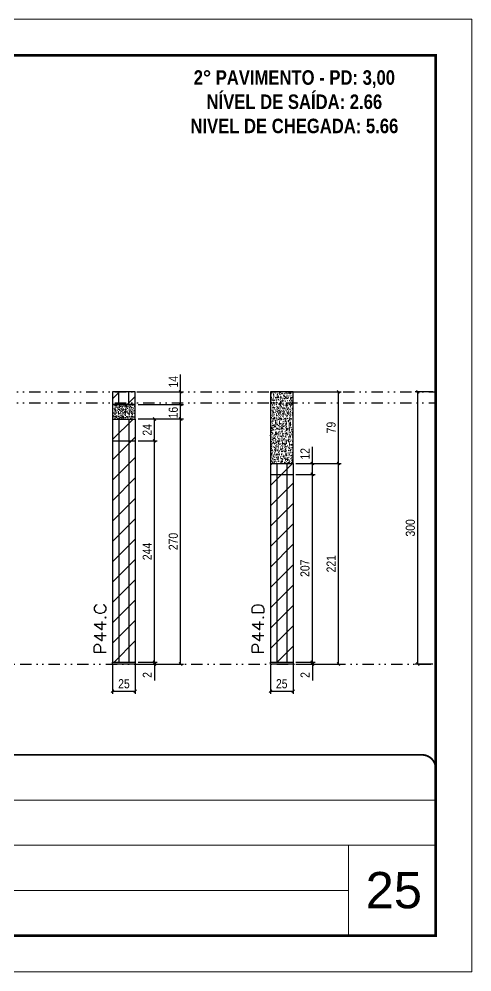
# Model space of a CAD drawing. Extents: x 14400 to 20667, y -21631 to 6985.
# Drawn here: x 15399 to 15898, y -957 to 93 of the extents above; entities that cross this region are included whole.
import ezdxf

# ---------------------------------------------------------------- set-up
doc = ezdxf.new("R2010")
doc.units = 0
for name, pattern in [('CONTINUO', [0]), ('DASHED', [0.75, 0.5, -0.25]), ('DIVIDE2', [0.625, 0.25, -0.125, 0, -0.125, 0, -0.125])]:
    doc.linetypes.add(name, pattern=pattern)
for name, color, linetype, lineweight in [('CARIMBO', 255, 'Continuous', 9), ('Folhas', 255, 'Continuous', 9), ('Hachura', 251, 'Continuous', 9), ('SARRAFO DE PRESSAO', 251, 'DASHED', 9), ('Texto Seção', 7, 'Continuous', 15)]:
    doc.layers.add(name, color=color, linetype=linetype, lineweight=lineweight)
for name, color, linetype in [('COTA', 241, 'Continuous'), ('NOMENCLATURA', 7, 'Continuous'), ('Nível', 160, 'Continuous'), ('Painéis', 200, 'Continuous'), ('SARR_2.2x7', 40, 'Continuous')]:
    doc.layers.add(name, color=color, linetype=linetype)
doc.styles.add('ARIAL', font='arial.ttf')
doc.styles.add('COTA TECNICA', font='techl___.ttf', dxfattribs={"height": 10})
doc.styles.add('COTA TECNICA-50', font='techl___.ttf', dxfattribs={"height": 10})
doc.styles.add('REGUA-120', font='ROMANS.shx', dxfattribs={"height": 15})
doc.styles.add('ROMANC', font='techb___.ttf', dxfattribs={"height": 2.5})
doc.dimstyles.new('COTA PAINEL-50', dxfattribs={"dimtxt": 10, "dimasz": 3, "dimexe": 3, "dimexo": 3, "dimgap": 3, "dimtad": 1, "dimdec": 1, "dimzin": 12, "dimdsep": 46, "dimtxsty": 'COTA TECNICA-50', "dimblk1": 'OBLIQUE', "dimblk2": 'OBLIQUE', "dimsah": 1, "dimcen": 0.9, "dimclrd": 4, "dimclre": 4, "dimclrt": 240, "dimadec": 1, "dimazin": 3, "dimtfac": 1, "dimtdec": 1, "dimtmove": 0, "dimatfit": 3, "dimfxl": 1, "dimtolj": 1, "dimtzin": 12, "dimarcsym": 0})
doc.dimstyles.new('PAINEL', dxfattribs={"dimtxt": 10, "dimasz": 3, "dimexe": 3, "dimexo": 3, "dimgap": 3, "dimtad": 1, "dimdec": 1, "dimzin": 12, "dimdsep": 46, "dimtxsty": 'COTA TECNICA', "dimblk1": 'OBLIQUE', "dimblk2": 'OBLIQUE', "dimsah": 1, "dimcen": 0.9, "dimclrd": 4, "dimclre": 4, "dimclrt": 240, "dimadec": 1, "dimazin": 3, "dimtfac": 1, "dimtdec": 1, "dimtmove": 0, "dimatfit": 3, "dimfxl": 1, "dimtolj": 1, "dimtzin": 12, "dimarcsym": 0})

# ---------------------------------------------------------------- blocks, each defined once
blk = doc.blocks.new('9999999999')
at = {"color": 30, "linetype": 'CONTINUO'}
for p, q in [((98564.6, 34379.6), (99584, 34379.6)), ((98564.6, 34329.8), (99488, 34329.8)), ((99584, 34329.8), (99488, 34329.8)), ((99488, 34329.8), (99488, 34230.2)), ((98564.6, 34280), (99488, 34280))]:
    blk.add_line(p, q, dxfattribs=at)
at = {"color": 30, "linetype": 'CONTINUO', "const_width": 2}
blk.add_lwpolyline([(99584, 34230.2), (99584, 34414.4, 0.414214), (99569, 34429.4), (98229, 34429.4, 0.414214), (98214, 34414.4), (98214, 34245.2, 0.414214), (98229, 34230.2), (99584, 34230.2)], format="xyb", dxfattribs=at)
at = {"layer": 'Folhas'}
blk.add_lwpolyline([(98139, 34190.2), (99624, 34190.2), (99624, 35240.2), (98139, 35240.2)], close=True, dxfattribs=at)
at = {"layer": 'Folhas', "color": 30, "const_width": 3}
blk.add_lwpolyline([(98214, 34230.2), (99584, 34230.2), (99584, 35200.2), (98214, 35200.2)], close=True, dxfattribs=at)
blk = doc.blocks.new('_Oblique')
at = {"color": 0, "linetype": 'ByBlock', "lineweight": -2}
blk.add_line((-0.5, -0.5), (0.5, 0.5), dxfattribs=at)
blk = doc.blocks.new('*D1248')
at = {"layer": 'COTA', "color": 4, "lineweight": -2, "transparency": 16777216}
for p, q in [((15855.5, -317.4), (15835.8, -317.4)), ((15838.8, -617.4), (15838.8, -317.4)), ((15855.5, -617.4), (15835.8, -617.4))]:
    blk.add_line(p, q, dxfattribs=at)
at = {"layer": 'Defpoints', "color": 0, "transparency": 16777216}
for p in [(15838.8, -317.4), (15858.5, -317.4), (15858.5, -617.4)]:
    blk.add_point(p, dxfattribs=at)
at = {"layer": 'COTA', "color": 4, "lineweight": -2, "transparency": 16777216, "xscale": 3, "yscale": 3, "zscale": 3}
for p, rotation in [((15838.8, -317.4), 90), ((15838.8, -617.4), 270)]:
    blk.add_blockref('_Oblique', p, dxfattribs=dict(at, rotation=rotation))
at = {"layer": 'COTA', "color": 240, "transparency": 16777216, "insert": (15830.6, -467.4), "char_height": 10, "attachment_point": 5, "rotation": 90, "style": 'COTA TECNICA'}
blk.add_mtext('\\A1;300', dxfattribs=at)
blk = doc.blocks.new('*D1232')
at = {"layer": 'COTA', "color": 4, "lineweight": -2, "transparency": 16777216}
for p, q in [((15502.5, -618.4), (15502.5, -650.3)), ((15527.5, -618.4), (15527.5, -650.3)), ((15502.5, -647.3), (15527.5, -647.3))]:
    blk.add_line(p, q, dxfattribs=at)
at = {"layer": 'Defpoints', "color": 0, "transparency": 16777216}
for p in [(15502.5, -615.4), (15527.5, -615.4), (15527.5, -647.3)]:
    blk.add_point(p, dxfattribs=at)
at = {"layer": 'COTA', "color": 4, "lineweight": -2, "transparency": 16777216, "xscale": 3, "yscale": 3, "zscale": 3, "rotation": 180}
blk.add_blockref('_Oblique', (15502.5, -647.3), dxfattribs=at)
at = {"layer": 'COTA', "color": 4, "lineweight": -2, "transparency": 16777216, "xscale": 3, "yscale": 3, "zscale": 3}
blk.add_blockref('_Oblique', (15527.5, -647.3), dxfattribs=at)
at = {"layer": 'COTA', "color": 240, "transparency": 16777216, "insert": (15515, -639.2), "char_height": 10, "attachment_point": 5, "style": 'COTA TECNICA'}
blk.add_mtext('\\A1;25', dxfattribs=at)
blk = doc.blocks.new('*D1233')
at = {"layer": 'COTA', "color": 4, "lineweight": -2, "transparency": 16777216}
for p, q in [((15530.5, -615.4), (15551.7, -615.4)), ((15530.5, -617.4), (15551.7, -617.4)), ((15548.7, -615.4), (15548.7, -612.4)), ((15548.7, -615.4), (15548.7, -617.4)), ((15548.7, -617.4), (15548.7, -635.6))]:
    blk.add_line(p, q, dxfattribs=at)
at = {"layer": 'Defpoints', "color": 0, "transparency": 16777216}
for p in [(15527.5, -615.4), (15527.5, -617.4), (15548.7, -615.4)]:
    blk.add_point(p, dxfattribs=at)
at = {"layer": 'COTA', "color": 4, "lineweight": -2, "transparency": 16777216, "xscale": 3, "yscale": 3, "zscale": 3}
for p, rotation in [((15548.7, -615.4), 270), ((15548.7, -617.4), 90)]:
    blk.add_blockref('_Oblique', p, dxfattribs=dict(at, rotation=rotation))
at = {"layer": 'COTA', "color": 240, "transparency": 16777216, "insert": (15540.7, -629.5), "char_height": 10, "attachment_point": 5, "rotation": 90, "style": 'COTA TECNICA-50'}
blk.add_mtext('\\A1;2', dxfattribs=at)
blk = doc.blocks.new('*D1234')
at = {"layer": 'COTA', "color": 4, "lineweight": -2, "transparency": 16777216}
for p, q in [((15530.5, -347.4), (15580.5, -347.4)), ((15577.5, -617.4), (15577.5, -347.4)), ((15530.5, -617.4), (15580.5, -617.4))]:
    blk.add_line(p, q, dxfattribs=at)
at = {"layer": 'Defpoints', "color": 0, "transparency": 16777216}
for p in [(15527.5, -347.4), (15577.5, -347.4), (15527.5, -617.4)]:
    blk.add_point(p, dxfattribs=at)
at = {"layer": 'COTA', "color": 4, "lineweight": -2, "transparency": 16777216, "xscale": 3, "yscale": 3, "zscale": 3}
for p, rotation in [((15577.5, -347.4), 90), ((15577.5, -617.4), 270)]:
    blk.add_blockref('_Oblique', p, dxfattribs=dict(at, rotation=rotation))
at = {"layer": 'COTA', "color": 240, "transparency": 16777216, "insert": (15569.4, -482.4), "char_height": 10, "attachment_point": 5, "rotation": 90, "style": 'COTA TECNICA-50'}
blk.add_mtext('\\A1;270', dxfattribs=at)
blk = doc.blocks.new('*D1250')
at = {"layer": 'COTA', "color": 4, "lineweight": -2, "transparency": 16777216}
for p, q in [((15530.5, -331.4), (15580.5, -331.4)), ((15577.5, -347.4), (15577.5, -331.4)), ((15530.5, -347.4), (15580.5, -347.4))]:
    blk.add_line(p, q, dxfattribs=at)
at = {"layer": 'Defpoints', "color": 0, "transparency": 16777216}
for p in [(15527.5, -331.4), (15577.5, -331.4), (15527.5, -347.4)]:
    blk.add_point(p, dxfattribs=at)
at = {"layer": 'COTA', "color": 4, "lineweight": -2, "transparency": 16777216, "xscale": 3, "yscale": 3, "zscale": 3}
for p, rotation in [((15577.5, -331.4), 90), ((15577.5, -347.4), 270)]:
    blk.add_blockref('_Oblique', p, dxfattribs=dict(at, rotation=rotation))
at = {"layer": 'COTA', "color": 240, "transparency": 16777216, "insert": (15569.4, -340.4), "char_height": 10, "attachment_point": 5, "rotation": 90, "style": 'COTA TECNICA'}
blk.add_mtext('\\A1;16', dxfattribs=at)
blk = doc.blocks.new('*D1251')
at = {"layer": 'COTA', "color": 4, "lineweight": -2, "transparency": 16777216}
for p, q in [((15530.5, -371.4), (15551.7, -371.4)), ((15548.7, -615.4), (15548.7, -371.4)), ((15530.5, -615.4), (15551.7, -615.4))]:
    blk.add_line(p, q, dxfattribs=at)
at = {"layer": 'Defpoints', "color": 0, "transparency": 16777216}
for p in [(15527.5, -371.4), (15548.7, -371.4), (15527.5, -615.4)]:
    blk.add_point(p, dxfattribs=at)
at = {"layer": 'COTA', "color": 4, "lineweight": -2, "transparency": 16777216, "xscale": 3, "yscale": 3, "zscale": 3}
for p, rotation in [((15548.7, -371.4), 90), ((15548.7, -615.4), 270)]:
    blk.add_blockref('_Oblique', p, dxfattribs=dict(at, rotation=rotation))
at = {"layer": 'COTA', "color": 240, "transparency": 16777216, "insert": (15540.6, -493.4), "char_height": 10, "attachment_point": 5, "rotation": 90, "style": 'COTA TECNICA'}
blk.add_mtext('\\A1;244', dxfattribs=at)
blk = doc.blocks.new('*D1252')
at = {"layer": 'COTA', "color": 4, "lineweight": -2, "transparency": 16777216}
for p, q in [((15577.5, -317.4), (15577.5, -298.3)), ((15530.5, -317.4), (15580.5, -317.4)), ((15577.5, -331.4), (15577.5, -317.4)), ((15530.5, -331.4), (15580.5, -331.4))]:
    blk.add_line(p, q, dxfattribs=at)
at = {"layer": 'Defpoints', "color": 0, "transparency": 16777216}
for p in [(15527.5, -317.4), (15577.5, -317.4), (15527.5, -331.4)]:
    blk.add_point(p, dxfattribs=at)
at = {"layer": 'COTA', "color": 4, "lineweight": -2, "transparency": 16777216, "xscale": 3, "yscale": 3, "zscale": 3}
for p, rotation in [((15577.5, -317.4), 90), ((15577.5, -331.4), 270)]:
    blk.add_blockref('_Oblique', p, dxfattribs=dict(at, rotation=rotation))
at = {"layer": 'COTA', "color": 240, "transparency": 16777216, "insert": (15569.4, -306.4), "char_height": 10, "attachment_point": 5, "rotation": 90, "style": 'COTA TECNICA'}
blk.add_mtext('\\A1;14', dxfattribs=at)
blk = doc.blocks.new('*D1253')
at = {"layer": 'COTA', "color": 4, "lineweight": -2, "transparency": 16777216}
for p, q in [((15530.5, -347.4), (15551.7, -347.4)), ((15548.7, -371.4), (15548.7, -347.4)), ((15530.5, -371.4), (15551.7, -371.4))]:
    blk.add_line(p, q, dxfattribs=at)
at = {"layer": 'Defpoints', "color": 0, "transparency": 16777216}
for p in [(15527.5, -347.4), (15548.7, -347.4), (15527.5, -371.4)]:
    blk.add_point(p, dxfattribs=at)
at = {"layer": 'COTA', "color": 4, "lineweight": -2, "transparency": 16777216, "xscale": 3, "yscale": 3, "zscale": 3}
for p, rotation in [((15548.7, -347.4), 90), ((15548.7, -371.4), 270)]:
    blk.add_blockref('_Oblique', p, dxfattribs=dict(at, rotation=rotation))
at = {"layer": 'COTA', "color": 240, "transparency": 16777216, "insert": (15540.6, -359.4), "char_height": 10, "attachment_point": 5, "rotation": 90, "style": 'COTA TECNICA'}
blk.add_mtext('\\A1;24', dxfattribs=at)
blk = doc.blocks.new('*D1235')
at = {"layer": 'COTA', "color": 4, "lineweight": -2, "transparency": 16777216}
for p, q in [((15676.4, -618.4), (15676.4, -650.3)), ((15701.4, -618.4), (15701.4, -650.3)), ((15676.4, -647.3), (15701.4, -647.3))]:
    blk.add_line(p, q, dxfattribs=at)
at = {"layer": 'Defpoints', "color": 0, "transparency": 16777216}
for p in [(15676.4, -615.4), (15701.4, -615.4), (15701.4, -647.3)]:
    blk.add_point(p, dxfattribs=at)
at = {"layer": 'COTA', "color": 4, "lineweight": -2, "transparency": 16777216, "xscale": 3, "yscale": 3, "zscale": 3, "rotation": 180}
blk.add_blockref('_Oblique', (15676.4, -647.3), dxfattribs=at)
at = {"layer": 'COTA', "color": 4, "lineweight": -2, "transparency": 16777216, "xscale": 3, "yscale": 3, "zscale": 3}
blk.add_blockref('_Oblique', (15701.4, -647.3), dxfattribs=at)
at = {"layer": 'COTA', "color": 240, "transparency": 16777216, "insert": (15688.9, -639.2), "char_height": 10, "attachment_point": 5, "style": 'COTA TECNICA'}
blk.add_mtext('\\A1;25', dxfattribs=at)
blk = doc.blocks.new('*D1236')
at = {"layer": 'COTA', "color": 4, "lineweight": -2, "transparency": 16777216}
for p, q in [((15704.4, -615.4), (15725.6, -615.4)), ((15704.4, -617.4), (15725.6, -617.4)), ((15722.6, -615.4), (15722.6, -612.4)), ((15722.6, -615.4), (15722.6, -617.4)), ((15722.6, -617.4), (15722.6, -635.6))]:
    blk.add_line(p, q, dxfattribs=at)
at = {"layer": 'Defpoints', "color": 0, "transparency": 16777216}
for p in [(15701.4, -615.4), (15701.4, -617.4), (15722.6, -615.4)]:
    blk.add_point(p, dxfattribs=at)
at = {"layer": 'COTA', "color": 4, "lineweight": -2, "transparency": 16777216, "xscale": 3, "yscale": 3, "zscale": 3}
for p, rotation in [((15722.6, -615.4), 270), ((15722.6, -617.4), 90)]:
    blk.add_blockref('_Oblique', p, dxfattribs=dict(at, rotation=rotation))
at = {"layer": 'COTA', "color": 240, "transparency": 16777216, "insert": (15714.6, -629.5), "char_height": 10, "attachment_point": 5, "rotation": 90, "style": 'COTA TECNICA-50'}
blk.add_mtext('\\A1;2', dxfattribs=at)
blk = doc.blocks.new('*D1237')
at = {"layer": 'COTA', "color": 4, "lineweight": -2, "transparency": 16777216}
for p, q in [((15704.4, -396.4), (15754.4, -396.4)), ((15751.4, -617.4), (15751.4, -396.4)), ((15704.4, -617.4), (15754.4, -617.4))]:
    blk.add_line(p, q, dxfattribs=at)
at = {"layer": 'Defpoints', "color": 0, "transparency": 16777216}
for p in [(15701.4, -396.4), (15751.4, -396.4), (15701.4, -617.4)]:
    blk.add_point(p, dxfattribs=at)
at = {"layer": 'COTA', "color": 4, "lineweight": -2, "transparency": 16777216, "xscale": 3, "yscale": 3, "zscale": 3}
for p, rotation in [((15751.4, -396.4), 90), ((15751.4, -617.4), 270)]:
    blk.add_blockref('_Oblique', p, dxfattribs=dict(at, rotation=rotation))
at = {"layer": 'COTA', "color": 240, "transparency": 16777216, "insert": (15743.3, -506.9), "char_height": 10, "attachment_point": 5, "rotation": 90, "style": 'COTA TECNICA-50'}
blk.add_mtext('\\A1;221', dxfattribs=at)
blk = doc.blocks.new('*D1254')
at = {"layer": 'COTA', "color": 4, "lineweight": -2, "transparency": 16777216}
for p, q in [((15704.4, -317.4), (15754.4, -317.4)), ((15751.4, -396.4), (15751.4, -317.4)), ((15704.4, -396.4), (15754.4, -396.4))]:
    blk.add_line(p, q, dxfattribs=at)
at = {"layer": 'Defpoints', "color": 0, "transparency": 16777216}
for p in [(15701.4, -317.4), (15751.4, -317.4), (15701.4, -396.4)]:
    blk.add_point(p, dxfattribs=at)
at = {"layer": 'COTA', "color": 4, "lineweight": -2, "transparency": 16777216, "xscale": 3, "yscale": 3, "zscale": 3}
for p, rotation in [((15751.4, -317.4), 90), ((15751.4, -396.4), 270)]:
    blk.add_blockref('_Oblique', p, dxfattribs=dict(at, rotation=rotation))
at = {"layer": 'COTA', "color": 240, "transparency": 16777216, "insert": (15743.3, -356.9), "char_height": 10, "attachment_point": 5, "rotation": 90, "style": 'COTA TECNICA'}
blk.add_mtext('\\A1;79', dxfattribs=at)
blk = doc.blocks.new('*D1255')
at = {"layer": 'COTA', "color": 4, "lineweight": -2, "transparency": 16777216}
for p, q in [((15704.4, -408.4), (15725.6, -408.4)), ((15722.6, -615.4), (15722.6, -408.4)), ((15704.4, -615.4), (15725.6, -615.4))]:
    blk.add_line(p, q, dxfattribs=at)
at = {"layer": 'Defpoints', "color": 0, "transparency": 16777216}
for p in [(15701.4, -408.4), (15722.6, -408.4), (15701.4, -615.4)]:
    blk.add_point(p, dxfattribs=at)
at = {"layer": 'COTA', "color": 4, "lineweight": -2, "transparency": 16777216, "xscale": 3, "yscale": 3, "zscale": 3}
for p, rotation in [((15722.6, -408.4), 90), ((15722.6, -615.4), 270)]:
    blk.add_blockref('_Oblique', p, dxfattribs=dict(at, rotation=rotation))
at = {"layer": 'COTA', "color": 240, "transparency": 16777216, "insert": (15714.5, -511.9), "char_height": 10, "attachment_point": 5, "rotation": 90, "style": 'COTA TECNICA'}
blk.add_mtext('\\A1;207', dxfattribs=at)
blk = doc.blocks.new('*D1256')
at = {"layer": 'COTA', "color": 4, "lineweight": -2, "transparency": 16777216}
for p, q in [((15722.6, -396.4), (15722.6, -378.1)), ((15704.4, -396.4), (15725.6, -396.4)), ((15722.6, -408.4), (15722.6, -396.4)), ((15704.4, -408.4), (15725.6, -408.4))]:
    blk.add_line(p, q, dxfattribs=at)
at = {"layer": 'Defpoints', "color": 0, "transparency": 16777216}
for p in [(15701.4, -396.4), (15722.6, -396.4), (15701.4, -408.4)]:
    blk.add_point(p, dxfattribs=at)
at = {"layer": 'COTA', "color": 4, "lineweight": -2, "transparency": 16777216, "xscale": 3, "yscale": 3, "zscale": 3}
for p, rotation in [((15722.6, -396.4), 90), ((15722.6, -408.4), 270)]:
    blk.add_blockref('_Oblique', p, dxfattribs=dict(at, rotation=rotation))
at = {"layer": 'COTA', "color": 240, "transparency": 16777216, "insert": (15714.5, -385.8), "char_height": 10, "attachment_point": 5, "rotation": 90, "style": 'COTA TECNICA'}
blk.add_mtext('\\A1;12', dxfattribs=at)

msp = doc.modelspace()

# ---------------------------------------------------------------- hatches: boundary and pattern name
at = {"layer": 'COTA'}
h = msp.add_hatch(dxfattribs=at)
h.set_pattern_fill('AR-CONC', color=256, scale=0.03)
h.set_pattern_definition([(50, (-3060.6543, -4622.3004), (5.4655401, -0.4781726), [0.5715, -6.2865]), (355, (-3060.654, -4622.3004), (-1.0573026, 5.7317054), [0.4572, -5.0292175]), (100.451445, (-3060.199, -4622.3403), (4.4082374, 5.2535326), [0.4857003, -5.3427073]), (46.1842, (-3060.654, -4620.7764), (8.1323712, -1.2612698), [0.85725, -9.42975]), (96.635558, (-3059.9766, -4620.8815), (7.122124, 7.4227837), [0.7285507, -8.0140682]), (351.18415, (-3060.654, -4620.7764), (7.122124, 7.4227837), [0.685799, -7.543792]), (21, (-3059.8923, -4621.1574), (4.5484317, -3.0679559), [0.5715, -6.2865]), (326, (-3059.892, -4621.1574), (1.8540609, 5.525639), [0.4572, -5.0292]), (71.451445, (-3059.513, -4621.413), (6.4024926, 2.457683), [0.4857003, -5.3426981]), (37.5, (-3060.6543, -4622.3004), (0.0926581, 2.53665117), [0, -4.96824, 0, -5.1054, 0, -5.04825]), (7.5, (-3060.6543, -4622.3004), (2.00458988, 3.00541724), [0, -2.91084, 0, -4.85394, 0, -1.92405]), (327.5, (-3062.3535, -4622.3004), (4.06771786, -0.17186232), [0, -1.905, 0, -5.9436, 0, -7.8867]), (317.5, (-3063.1155, -4622.3004), (4.44387544, 0.7627947), [0, -2.4765, 0, -3.94716, 0, -5.6007])])
h.paths.add_polyline_path([(15701.4, -317.44), (15676.4, -317.44), (15676.4, -396.44), (15701.4, -396.44)])
h = msp.add_hatch(dxfattribs=at)
h.set_pattern_fill('AR-CONC', color=256, scale=0.03)
h.set_pattern_definition([(50, (-3234.528, -4620.3004), (5.4655401, -0.4781726), [0.5715, -6.2865]), (355, (-3234.528, -4620.3004), (-1.0573026, 5.7317054), [0.4572, -5.0292175]), (100.451445, (-3234.0725, -4620.3403), (4.4082374, 5.2535326), [0.4857003, -5.3427073]), (46.1842, (-3234.528, -4618.7764), (8.1323712, -1.2612698), [0.85725, -9.42975]), (96.635558, (-3233.85, -4618.8815), (7.122124, 7.4227837), [0.7285507, -8.0140682]), (351.18415, (-3234.528, -4618.7764), (7.122124, 7.4227837), [0.685799, -7.543792]), (21, (-3233.766, -4619.1574), (4.5484317, -3.0679559), [0.5715, -6.2865]), (326, (-3233.766, -4619.1574), (1.8540609, 5.525639), [0.4572, -5.0292]), (71.451445, (-3233.387, -4619.413), (6.4024926, 2.457683), [0.4857003, -5.3426981]), (37.5, (-3234.528, -4620.3004), (0.0926581, 2.53665117), [0, -4.96824, 0, -5.1054, 0, -5.04825]), (7.5, (-3234.528, -4620.3004), (2.00458988, 3.00541724), [0, -2.91084, 0, -4.85394, 0, -1.92405]), (327.5, (-3236.2272, -4620.3004), (4.06771786, -0.17186232), [0, -1.905, 0, -5.9436, 0, -7.8867]), (317.5, (-3236.9892, -4620.3004), (4.44387544, 0.7627947), [0, -2.4765, 0, -3.94716, 0, -5.6007])])
h.paths.add_polyline_path([(15502.53, -347.44), (15527.53, -347.44), (15527.53, -331.44), (15502.53, -331.44)])
at = {"layer": 'Hachura', "linetype": 'ByBlock'}
h = msp.add_hatch(dxfattribs=at)
h.set_pattern_fill('ANSI31', color=256, scale=5)
h.paths.add_polyline_path([(15027.08, -317.44), (14987.08, -317.44), (14987.08, -331.44), (15027.08, -331.44)])
h.paths.add_polyline_path([(15089.08, -396.44), (15027.08, -396.44), (15027.08, -345.44), (14987.08, -345.44), (14987.08, -493.44), (15089.08, -493.44)])
h.paths.add_polyline_path([(15089.08, -493.44), (14987.08, -493.44), (14987.08, -615.44), (15089.08, -615.44)])
h.paths.add_polyline_path([(15343.02, -493.44), (15241.02, -493.44), (15241.02, -615.44), (15343.02, -615.44)])
h.paths.add_polyline_path([(15343.02, -345.44), (15270.02, -345.44), (15270.02, -393.44), (15241.02, -393.44), (15241.02, -493.44), (15343.02, -493.44)])
h.paths.add_polyline_path([(15343.02, -317.44), (15270.02, -317.44), (15270.02, -331.44), (15343.02, -331.44)])
h.paths.add_polyline_path([(15527.53, -317.44), (15502.53, -317.44), (15502.53, -331.44), (15527.53, -331.44)])
h.paths.add_polyline_path([(15527.53, -347.44), (15502.53, -347.44), (15502.53, -371.44), (15527.53, -371.44)])
h.paths.add_polyline_path([(15527.53, -371.44), (15502.53, -371.44), (15502.53, -615.44), (15527.53, -615.44)])
h.paths.add_polyline_path([(15701.4, -408.44), (15676.4, -408.44), (15676.4, -615.44), (15701.4, -615.44)])
h.paths.add_polyline_path([(15701.4, -396.44), (15676.4, -396.44), (15676.4, -408.44), (15701.4, -408.44)])

# ---------------------------------------------------------------- linework, layer by layer
at = {"layer": 'COTA'}
for points in [[(15676.4, -396.44), (15701.4, -396.44), (15701.4, -317.44), (15676.4, -317.44)], [(15502.53, -347.44), (15527.53, -347.44), (15527.53, -331.44), (15502.53, -331.44)]]:
    msp.add_lwpolyline(points, close=True, dxfattribs=at)
at = {"layer": 'Nível', "color": 4, "linetype": 'DIVIDE2', "ltscale": 50}
for p, q in [((14875.89, -317.44), (15858.47, -317.44)), ((14875.89, -329.44), (15858.47, -329.44)), ((14488.47, -617.44), (15858.47, -617.44))]:
    msp.add_line(p, q, dxfattribs=at)
at = {"layer": 'Painéis'}
for p, q in [((15502.53, -347.44), (15502.53, -615.44)), ((15502.53, -347.44), (15527.53, -347.44)), ((15527.53, -347.44), (15527.53, -615.44)), ((15502.53, -371.44), (15527.53, -371.44)), ((15676.4, -396.44), (15676.4, -615.44)), ((15676.4, -396.44), (15701.4, -396.44)), ((15701.4, -396.44), (15701.4, -615.44)), ((15676.4, -408.44), (15701.4, -408.44)), ((15502.53, -615.44), (15527.53, -615.44)), ((15502.53, -617.44), (15502.53, -615.44)), ((15527.53, -617.44), (15502.53, -617.44)), ((15527.53, -615.44), (15527.53, -617.44)), ((15676.4, -615.44), (15701.4, -615.44)), ((15676.4, -617.44), (15676.4, -615.44)), ((15701.4, -617.44), (15676.4, -617.44)), ((15701.4, -615.44), (15701.4, -617.44))]:
    msp.add_line(p, q, dxfattribs=at)
msp.add_lwpolyline([(15502.53, -331.44), (15527.53, -331.44), (15527.53, -317.44), (15502.53, -317.44)], close=True, dxfattribs=at)
at = {"layer": 'SARR_2.2x7'}
for p, q in [((15509.53, -331.44), (15509.53, -317.44)), ((15520.53, -331.44), (15520.53, -317.44)), ((15509.53, -347.44), (15509.53, -615.44)), ((15520.53, -347.44), (15520.53, -615.44)), ((15683.4, -396.44), (15683.4, -615.44)), ((15694.4, -396.44), (15694.4, -615.44))]:
    msp.add_line(p, q, dxfattribs=at)

# ---------------------------------------------------------------- block references
at = {"layer": 'SARRAFO DE PRESSAO', "color": 6, "linetype": 'ByBlock'}
msp.add_blockref('9999999999', (-83725.51, -35146.93), dxfattribs=at)

# ---------------------------------------------------------------- texts
at = {"layer": 'CARIMBO', "style": 'ARIAL'}
msp.add_text('25', height=40, dxfattribs=at).set_placement((15781.33, -886.58))
at = {"layer": 'NOMENCLATURA', "color": 2, "insert": (15702.79, 36.86), "char_height": 16, "attachment_point": 2, "style": 'ROMANC'}
msp.add_mtext_dynamic_manual_height_columns('2° PAVIMENTO - PD: 3,00\\PNÍVEL DE SAÍDA: 2.66\\PNIVEL DE CHEGADA: 5.66', width=432.3511, gutter_width=1, heights=[0], dxfattribs=at)
at = {"layer": 'Texto Seção', "style": 'REGUA-120', "width": 1.1}
for s, p in [('P44.C', (15495.28, -606.68)), ('P44.D', (15669.15, -606.68))]:
    msp.add_text(s, height=13, rotation=90, dxfattribs=at).set_placement(p)

# ---------------------------------------------------------------- dimensions: what is measured, and where the dimension line sits
at = {"layer": 'COTA'}
for base, p1, p2, dimstyle, picture, middle in [((15577.52, -317.44), (15527.53, -331.44), (15527.53, -317.44), 'PAINEL', '*D1252', (15569.44, -306.38)), ((15751.39, -317.44), (15701.4, -396.44), (15701.4, -317.44), 'PAINEL', '*D1254', (15743.29, -356.94)), ((15838.81, -317.44), (15858.47, -617.44), (15858.47, -317.44), 'PAINEL', '*D1248', (15830.59, -467.44)), ((15577.52, -347.44), (15527.53, -617.44), (15527.53, -347.44), 'COTA PAINEL-50', '*D1234', (15569.41, -482.44)), ((15548.72, -347.44), (15527.53, -371.44), (15527.53, -347.44), 'PAINEL', '*D1253', (15540.65, -359.44)), ((15548.72, -371.44), (15527.53, -615.44), (15527.53, -371.44), 'PAINEL', '*D1251', (15540.65, -493.44)), ((15722.59, -396.44), (15701.4, -408.44), (15701.4, -396.44), 'PAINEL', '*D1256', (15714.53, -385.78)), ((15751.39, -396.44), (15701.4, -617.44), (15701.4, -396.44), 'COTA PAINEL-50', '*D1237', (15743.33, -506.94)), ((15722.59, -408.44), (15701.4, -615.44), (15701.4, -408.44), 'PAINEL', '*D1255', (15714.49, -511.94))]:
    dim = msp.add_linear_dim(base=base, p1=p1, p2=p2, angle=90, dimstyle=dimstyle, dxfattribs=at)
    dim.commit()
    dim.dimension.update_dxf_attribs({"geometry": picture, "text_midpoint": middle})
for base, p1, p2, dimstyle, picture, middle in [((15577.52, -331.44), (15527.53, -347.44), (15527.53, -331.44), 'PAINEL', '*D1250', (15577.52, -340.44)), ((15548.72, -615.44), (15527.53, -617.44), (15527.53, -615.44), 'COTA PAINEL-50', '*D1233', (15548.72, -629.5)), ((15722.59, -615.44), (15701.4, -617.44), (15701.4, -615.44), 'COTA PAINEL-50', '*D1236', (15722.59, -629.5))]:
    dim = msp.add_linear_dim(base=base, p1=p1, p2=p2, angle=90, dimstyle=dimstyle, dxfattribs=at)
    dim.commit()
    dim.dimension.update_dxf_attribs({"geometry": picture, "text_midpoint": middle, "dimtype": 160})
for base, p1, p2, picture, middle in [((15527.53, -647.33), (15502.53, -615.44), (15527.53, -615.44), '*D1232', (15515.03, -639.22)), ((15701.4, -647.33), (15676.4, -615.44), (15701.4, -615.44), '*D1235', (15688.9, -639.22))]:
    dim = msp.add_linear_dim(base=base, p1=p1, p2=p2, dimstyle='PAINEL', override={"dimarcsym": 2}, dxfattribs=at)
    dim.commit()
    dim.dimension.update_dxf_attribs({"geometry": picture, "text_midpoint": middle})

doc.saveas('drawing.dxf')
